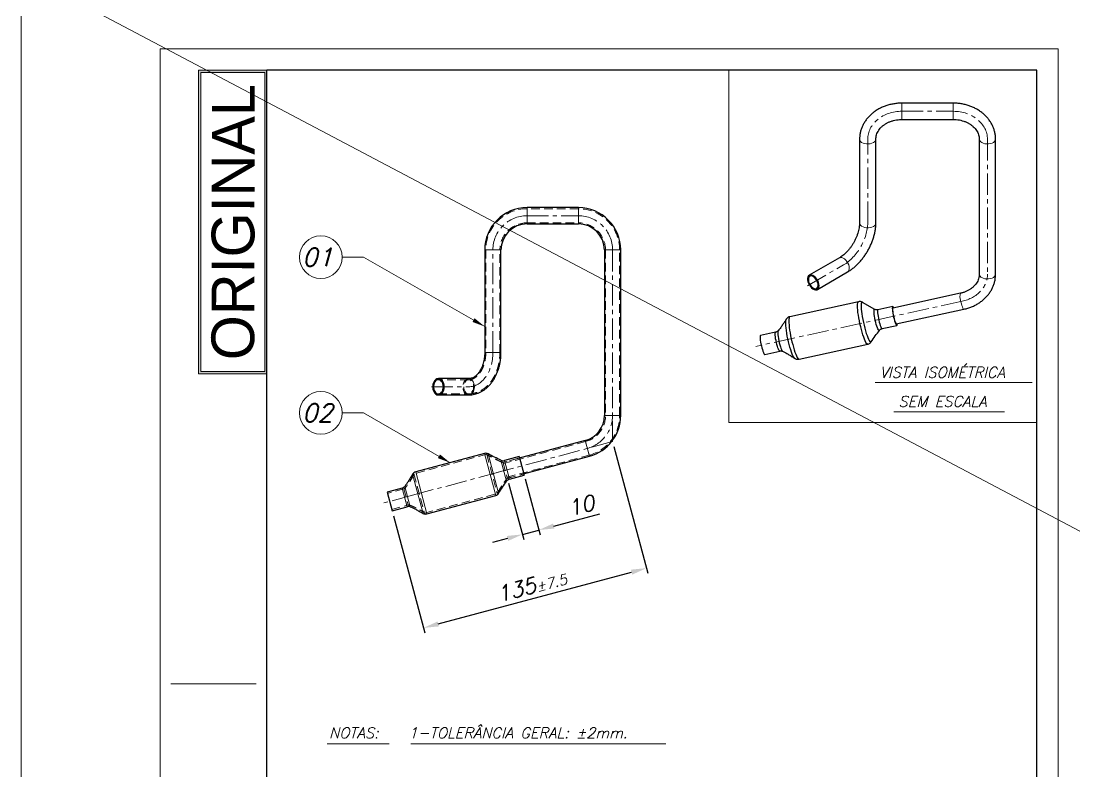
# Model space of a CAD drawing. Header units: millimetres. Extents: x -274 to 1592, y -149 to 3482.
# Drawn here: x -81 to 535, y 2298 to 2737 of the extents above; entities that cross this region are included whole.
import ezdxf
from ezdxf.enums import TextEntityAlignment as Align

# ---------------------------------------------------------------- set-up
doc = ezdxf.new("R2010")
doc.units = ezdxf.units.MM
doc.header["$LTSCALE"] = 5
doc.linetypes.add('CENTER', pattern=[2, 1.25, -0.25, 0.25, -0.25])
doc.linetypes.add('DASHED', pattern=[0.75, 0.5, -0.25])
for name, color, linetype, lineweight in [('Dimensão', 252, 'Continuous', 13), ('LCentro', 1, 'CENTER', 15), ('LContorno', 7, 'Continuous', 30), ('LTexto', 7, 'Continuous', 25), ('LTracejada', 2, 'DASHED', 20), ('TEXTO', 3, 'Continuous', 25)]:
    doc.layers.add(name, color=color, linetype=linetype, lineweight=lineweight)
doc.styles.add('ARIAL ELGIN', font='ARIAL.TTF')
doc.styles.add('romans', font='romans.shx', dxfattribs={"oblique": 15})
doc.dimstyles.new('romans', dxfattribs={"dimscale": 2, "dimtxt": 3, "dimasz": 3, "dimexe": 1, "dimexo": 1, "dimgap": 1.5, "dimtad": 1, "dimdsep": 46, "dimtxsty": 'romans', "dimcen": 0, "dimclrd": 256, "dimclre": 256, "dimclrt": 7, "dimaunit": 1, "dimadec": 0, "dimazin": 0, "dimtfac": 0.666666, "dimtmove": 0, "dimatfit": 3, "dimfxl": 1, "dimlwd": -1, "dimarcsym": 0})
doc.dimstyles.new('romans$0', dxfattribs={"dimscale": 3, "dimtxt": 3, "dimasz": 3, "dimexe": 1, "dimexo": 1, "dimgap": 1, "dimtad": 1, "dimdsep": 46, "dimtxsty": 'romans', "dimcen": 0, "dimclrt": 7, "dimaunit": 1, "dimadec": 0, "dimazin": 0, "dimtfac": 0.666666, "dimtmove": 0, "dimatfit": 3, "dimfxl": 1, "dimarcsym": 0})

# ---------------------------------------------------------------- blocks, each defined once
blk = doc.blocks.new('A4')
at = {"layer": 'Dimensão'}
for p, q in [((-0.01, 0), (-0.01, 297)), ((209.99, 297), (-0.01, 297)), ((209.99, 0), (209.99, 297)), ((2.49, 148.5), (22.49, 148.5)), ((133.49, 38.38), (49.99, 38.38)), ((150.49, 39), (204.99, 39)), ((191.49, 39), (173.49, 39)), ((133.49, 32.75), (49.99, 32.75)), ((150.49, 34), (204.99, 34)), ((133.49, 30.12), (24.99, 30.12)), ((150.49, 29), (204.99, 29)), ((133.49, 25.5), (46.99, 25.5)), ((204.99, 17.5), (165.99, 17.5)), ((209.99, 0), (-0.01, 0))]:
    blk.add_line(p, q, dxfattribs=at)
at = {"layer": 'LCentro'}
for p, q in [((124.49, 15), (124.49, 23.5)), ((102.49, 19.25), (130.99, 19.25))]:
    blk.add_line(p, q, dxfattribs=at)
at = {"layer": 'LContorno', "color": 3}
for p, q in [((24.99, 5), (24.99, 292)), ((204.99, 292), (24.99, 292)), ((204.99, 5), (204.99, 292)), ((133.49, 14.5), (133.49, 44)), ((150.49, 5), (150.49, 44)), ((173.49, 24), (173.49, 44)), ((191.49, 24), (191.49, 44)), ((14.99, 30), (14.99, 5)), ((24.99, 30), (14.99, 30)), ((204.99, 24), (24.99, 24)), ((85.99, 14.5), (85.99, 24)), ((99.99, 14.5), (99.99, 24)), ((204.99, 14.5), (24.99, 14.5)), ((204.99, 5), (14.99, 5))]:
    blk.add_line(p, q, dxfattribs=at)
at = {"layer": 'LContorno', "color": 3, "lineweight": 50}
for p, q in [((204.99, 49), (24.99, 49)), ((34.49, 44), (34.49, 49)), ((173.49, 44), (173.49, 49)), ((191.49, 44), (191.49, 49)), ((204.99, 44), (24.99, 44))]:
    blk.add_line(p, q, dxfattribs=at)
at = {"layer": 'LContorno'}
for p, q in [((104.99, 21.75), (114.94, 22.74)), ((114.94, 22.74), (114.94, 15.74)), ((104.99, 19.25), (104.99, 21.75)), ((104.99, 16.74), (104.99, 19.24)), ((114.94, 15.74), (104.99, 16.74))]:
    blk.add_line(p, q, dxfattribs=at)
for major_axis, start_param, end_param in [((2.47, 2.47), 5.497787, 11.780972), ((-1.77, 1.77), 3.926991, 10.210176)]:
    blk.add_ellipse((124.49, 19.25), major_axis=major_axis, ratio=1, start_param=start_param, end_param=end_param, dxfattribs=at)
at = {"layer": 'LContorno', "style": 'romans'}
blk.add_text('MANAUS', height=4, rotation=90, dxfattribs=at).set_placement((19.99, 17.5), align=Align.MIDDLE)
blk.add_text('A-4', height=2.5, dxfattribs=at).set_placement((137.67, 15.78), align=Align.BOTTOM_LEFT)
at = {"layer": 'LContorno', "style": 'romans', "oblique": 15, "width": 2.742105}
blk.add_attdef('DENOMINAÇÃO', text='', height=2.9, rotation=0.1779, dxfattribs=at).set_placement((51.25, 39.09), (132.24, 39.34), align=Align.FIT)
at = {"layer": 'LContorno', "style": 'romans', "oblique": 15}
for tag, height, width, p in [('NOME1', 2.22, 1.035276, (182.49, 39.49)), ('DATA1', 1.93, 0.9, (198.08, 39.59)), ('NOME2', 2.22, 1.035276, (182.49, 34.49)), ('DATA2', 1.93, 0.9, (198.08, 34.59)), ('NOME3', 2.22, 1.035276, (182.49, 24.49)), ('DATA3', 1.93, 0.9, (198.08, 24.59))]:
    blk.add_attdef(tag, text='', height=height, dxfattribs=dict(at, width=width)).set_placement(p, align=Align.BOTTOM_CENTER)
for tag, height, width, p, p2 in [('DENOMINAÇÃO1', 2.9, 2.574799, (51.25, 33.72), (132.24, 33.72)), ('PARTICULAR', 2.41, 4.089453, (47.62, 26.3), (132.24, 26.3))]:
    blk.add_attdef(tag, text='', height=height, dxfattribs=dict(at, width=width)).set_placement(p, p2, align=Align.FIT)
at = {"layer": 'LContorno', "style": 'romans'}
for tag, height, p in [('ESC.', 3.5, (141.99, 30.12)), ('ARQUIVO', 2.5, (181, 7.98))]:
    blk.add_attdef(tag, text='', height=height, dxfattribs=at).set_placement(p, align=Align.BOTTOM_CENTER)
at = {"layer": 'LContorno', "style": 'romans', "width": 0.85}
blk.add_attdef('NºDESENHO', text='', height=2.5, dxfattribs=at).set_placement((185.49, 17.5), align=Align.BOTTOM_CENTER)
at = {"layer": 'LTexto', "style": 'romans'}
for s, height, p in [('NO.', 2, (29.34, 45.49)), ('MODIFICAÇÕES', 2, (104.44, 45.49)), ('RUBRICA', 2, (182.14, 45.52)), ('DATA', 2, (198.66, 45.52)), ('DENOMINAÇÃO', 2, (37.31, 39.37)), ('ESCALA', 2, (141.5, 40.5)), ('PARTICULAR', 2, (35.72, 25.51)), ('DES.No.', 2.5, (158.31, 17.52)), ('ARQUIVO:       .DWG', 2.5, (177.13, 8.62))]:
    blk.add_text(s, height=height, dxfattribs=at).set_placement(p, align=Align.CENTER)
for s, p in [('DESENHADO', (152.89, 42.49)), ('PROJETADO', (152.89, 37.87)), ('CONFERIDO', (152.89, 32.55)), ('APROVADO', (153.28, 27.53))]:
    blk.add_text(s, height=2, dxfattribs=at).set_placement(p, align=Align.TOP_LEFT)
for s, height, p in [('ELGIN INDUSTRIAL DA AMAZÔNIA LTDA. ', 2, (56.66, 21.14)), ('UNIDADE', 2, (92.92, 22.13)), ('Manaus Est. Amazonas', 2, (55.49, 16.62)), ('mm', 2, (92.92, 17.61)), ('Desenho de propriedade da ELGIN S.A. - Direitos reservados de acordo ', 1.8, (87.74, 11.59)), ('com a lei não sendo permitido a sua reprodução ou a transferência a terceiros', 1.8, (87.74, 8.19))]:
    blk.add_text(s, height=height, dxfattribs=at).set_placement(p, align=Align.MIDDLE_CENTER)
blk.add_text('FORMATO', height=2, dxfattribs=at).set_placement((135.29, 20.46), align=Align.BOTTOM_LEFT)
blk = doc.blocks.new('Carimbo Original PRETO')
at = {"layer": 'LCentro'}
h = blk.add_hatch(color=3, dxfattribs=at)
h.paths.add_polyline_path([(-16, -71), (0, -71), (0, 0), (-16, 0)])
h.paths.add_polyline_path([(-15.5, -0.5), (-0.5, -0.5), (-0.5, -70.5), (-15.5, -70.5)], flags=16)
at = {"layer": 'LCentro', "color": 3, "linetype": 'Continuous'}
for points in [[(0, -71), (0, 0), (-16, 0), (-16, -71)], [(-0.5, -70.5), (-0.5, -0.5), (-15.5, -0.5), (-15.5, -70.5)]]:
    blk.add_lwpolyline(points, close=True, dxfattribs=at)
at = {"layer": 'LCentro', "color": 3, "style": 'ARIAL ELGIN', "width": 0.968396}
blk.add_text('ORIGINAL', height=10, rotation=89.8833, dxfattribs=at).set_placement((-2.99, -67.83), (-2.86, -3.23), align=Align.FIT)
blk = doc.blocks.new('*D114')
at = {"layer": 'Defpoints', "color": 0}
for p in [(264.55, 2491.26), (134.15, 2456.32), (284.37, 2417.29)]:
    blk.add_point(p, dxfattribs=at)
at = {"layer": 'Dimensão', "color": 0, "lineweight": -2}
for p, q in [((265.33, 2488.36), (285.15, 2414.39)), ((136.39, 2447.96), (154.75, 2379.45)), ((162.67, 2384.68), (275.68, 2414.96))]:
    blk.add_line(p, q, dxfattribs=at)
at = {"layer": 'Dimensão', "color": 0}
for points in [[(276.07, 2413.51), (275.29, 2416.41), (284.37, 2417.29)], [(162.28, 2386.13), (163.06, 2383.23), (153.97, 2382.35)]]:
    blk.add_solid(points, dxfattribs=at)
at = {"layer": 'Dimensão', "color": 7, "insert": (217.23, 2407.07), "char_height": 9, "attachment_point": 5, "rotation": 15, "style": 'romans'}
blk.add_mtext('135{\\H5.999994;%%p7.5}', dxfattribs=at)
blk = doc.blocks.new('*D115')
at = {"layer": 'Defpoints', "color": 0}
for p in [(212.66, 2472.43), (203, 2469.84), (221.46, 2439.58)]:
    blk.add_point(p, dxfattribs=at)
at = {"layer": 'Dimensão', "color": 0, "lineweight": -2}
for p, q in [((203.78, 2466.94), (212.58, 2434.1)), ((213.44, 2469.53), (222.24, 2436.69)), ((230.15, 2441.91), (257.09, 2449.13)), ((203.11, 2434.67), (194.41, 2432.34)), ((211.8, 2437), (221.46, 2439.58))]:
    blk.add_line(p, q, dxfattribs=at)
at = {"layer": 'Dimensão', "color": 0}
for points in [[(229.77, 2443.36), (230.54, 2440.46), (221.46, 2439.58)], [(203.5, 2433.22), (202.72, 2436.12), (211.8, 2437)]]:
    blk.add_solid(points, dxfattribs=at)
at = {"layer": 'Dimensão', "color": 7, "insert": (246.03, 2453.93), "char_height": 9, "attachment_point": 5, "rotation": 15, "style": 'romans'}
blk.add_mtext('10', dxfattribs=at)
blk = doc.blocks.new('InsCirculo')
at = {"layer": 'Dimensão'}
blk.add_circle((0, 0), 5, dxfattribs=at)
at = {"layer": 'TEXTO', "style": 'romans', "oblique": 15}
blk.add_attdef('00', text='', height=4.17, dxfattribs=at).set_placement((-0.76, 0), align=Align.MIDDLE_CENTER)

msp = doc.modelspace()

# ---------------------------------------------------------------- linework, layer by layer
at = {"layer": 'Dimensão'}
for p, q in [((1591.764, 1881.899), (-81.243, 2765.844)), ((418.054, 2525.78), (509.783, 2525.78)), ((429.038, 2508.74), (493.597, 2508.74)), ((133.878, 2314.583), (97.691, 2314.583)), ((146.581, 2314.583), (295.598, 2314.583))]:
    msp.add_line(p, q, dxfattribs=at)
for points in [[(-81.243, 2765.844), (-81.243, 1881.899), (1591.764, 1881.899), (1591.764, 2765.844)], [(512.5, 2708.439), (512.5, 2502.458), (332.448, 2502.458), (332.448, 2708.439)]]:
    msp.add_lwpolyline(points, close=True, dxfattribs=at)
at = {"layer": 'LCentro', "ltscale": 2}
for p, q in [((433.708, 2684.412), (463.708, 2684.412)), ((413.708, 2619.089), (413.708, 2668.081)), ((483.708, 2668.081), (483.708, 2589.112)), ((214.554, 2623.32), (244.554, 2623.32)), ((194.554, 2543.32), (194.554, 2603.32)), ((264.554, 2603.32), (264.554, 2491.261)), ((378.424, 2582.389), (399.566, 2594.594)), ((468.884, 2573.337), (348.35, 2546.965)), ((158.734, 2523.32), (180.412, 2523.32)), ((264.554, 2491.261), (196.855, 2473.121)), ((147.677, 2459.944), (197.905, 2473.402)), ((147.677, 2459.944), (130.29, 2455.285))]:
    msp.add_line(p, q, dxfattribs=at)
for centre, start, end in [((214.554, 2603.32), 90, 180), ((244.554, 2603.32), 0, 90), ((244.554, 2506.607), 285, 0)]:
    msp.add_arc(centre, 20, start, end, dxfattribs=at)
for centre, major_axis, ratio, start_param, end_param in [((433.708, 2668.081), (20, 0), 0.8165408, 1.5707963, 3.1415927), ((463.708, 2668.081), (-20, 0), 0.8165408, 3.1415927, 4.712389), ((399.566, 2610.925), (-9.999, -17.321), 0.5773815, 0.7853169, 2.3561132), ((463.708, 2589.112), (-20, 0), 0.8165408, 1.8325957, 3.1415927), ((180.412, 2543.32), (0, -20), 0.7071068, 0, 1.5707963)]:
    msp.add_ellipse(centre, major_axis=major_axis, ratio=ratio, start_param=start_param, end_param=end_param, dxfattribs=at)
at = {"layer": 'LContorno', "color": 3}
for p, q in [((463.708, 2689.175), (433.708, 2689.175)), ((433.708, 2679.65), (463.708, 2679.65)), ((408.945, 2668.081), (408.945, 2619.089)), ((418.47, 2619.089), (418.47, 2668.081)), ((478.945, 2668.081), (478.945, 2589.112)), ((488.47, 2589.112), (488.47, 2668.081)), ((244.554, 2628.082), (214.554, 2628.082)), ((214.554, 2618.557), (244.554, 2618.557)), ((189.792, 2603.32), (189.792, 2543.32)), ((199.317, 2543.32), (199.317, 2603.32)), ((259.792, 2603.32), (259.792, 2506.607)), ((269.317, 2506.607), (269.317, 2603.32)), ((397.185, 2598.719), (379.507, 2588.514)), ((384.269, 2580.264), (401.947, 2590.469)), ((467.866, 2577.99), (428.38, 2569.35)), ((408.313, 2573.085), (368.135, 2564.295)), ((417.834, 2568.615), (410.685, 2572.696)), ((428.324, 2570.247), (419.715, 2568.363)), ((430.416, 2560.046), (469.902, 2568.685)), ((366.029, 2562.777), (366.045, 2562.803)), ((422.13, 2557.324), (430.739, 2559.208)), ((359.86, 2555.267), (351.05, 2553.34)), ((373.564, 2539.482), (413.742, 2548.272)), ((415.728, 2549.608), (415.746, 2549.634)), ((353.465, 2542.301), (362.275, 2544.228)), ((180.412, 2528.082), (162.734, 2528.082)), ((162.734, 2518.557), (180.412, 2518.557)), ((248.498, 2491.889), (209.145, 2481.345)), ((189.637, 2484.335), (149.459, 2473.569)), ((209.966, 2482.483), (201.357, 2480.176)), ((209.966, 2482.483), (212.89, 2471.568)), ((211.61, 2472.144), (250.963, 2482.689)), ((204.281, 2469.261), (212.89, 2471.568)), ((141.501, 2464.138), (132.692, 2461.778)), ((132.692, 2461.778), (135.616, 2450.863)), ((156.033, 2449.035), (196.211, 2459.8)), ((135.616, 2450.863), (144.426, 2453.223))]:
    msp.add_line(p, q, dxfattribs=at)
at = {"layer": 'LContorno', "color": 4, "lineweight": 9}
for p, q in [((433.708, 2679.65), (433.708, 2689.175)), ((463.708, 2679.65), (463.708, 2689.175)), ((214.554, 2619.952), (214.554, 2628.082)), ((214.554, 2628.082), (214.554, 2618.557)), ((214.554, 2619.213), (214.554, 2627.426)), ((244.554, 2619.952), (244.554, 2628.082)), ((244.554, 2628.082), (244.554, 2618.557)), ((244.554, 2627.426), (244.554, 2619.213)), ((214.554, 2618.557), (214.554, 2619.952)), ((244.554, 2618.557), (244.554, 2619.952)), ((197.922, 2603.32), (189.792, 2603.32)), ((189.792, 2603.32), (199.317, 2603.32)), ((198.665, 2603.32), (190.455, 2603.32)), ((199.317, 2603.32), (197.922, 2603.32)), ((259.792, 2603.32), (261.186, 2603.32)), ((269.317, 2603.32), (259.792, 2603.32)), ((268.665, 2603.32), (260.455, 2603.32)), ((261.186, 2603.32), (269.317, 2603.32)), ((197.922, 2543.32), (189.792, 2543.32)), ((189.792, 2543.32), (199.317, 2543.32)), ((190.443, 2543.32), (198.653, 2543.32)), ((199.317, 2543.32), (197.922, 2543.32)), ((259.792, 2506.607), (261.186, 2506.607)), ((269.317, 2506.607), (259.792, 2506.607)), ((260.443, 2506.607), (268.653, 2506.607)), ((261.186, 2506.607), (269.317, 2506.607)), ((248.498, 2491.889), (248.859, 2490.542)), ((250.963, 2482.689), (248.498, 2491.889)), ((250.793, 2483.322), (248.668, 2491.255)), ((248.859, 2490.542), (250.963, 2482.689)), ((196.211, 2459.8), (189.637, 2484.335)), ((189.637, 2484.335), (196.211, 2459.8)), ((191.782, 2484.107), (197.954, 2461.07)), ((197.954, 2461.07), (191.782, 2484.107)), ((202.594, 2468.075), (199.302, 2480.36)), ((202.594, 2468.075), (199.302, 2480.36)), ((204.281, 2469.261), (201.357, 2480.176)), ((153.758, 2449.334), (147.638, 2472.172)), ((147.638, 2472.172), (153.758, 2449.334)), ((149.459, 2473.569), (156.033, 2449.035)), ((156.033, 2449.035), (149.459, 2473.569)), ((146.223, 2453.147), (143.019, 2465.103)), ((146.223, 2453.147), (143.019, 2465.103)), ((144.426, 2453.223), (141.501, 2464.138)), ((141.501, 2464.138), (144.426, 2453.223))]:
    msp.add_line(p, q, dxfattribs=at)
at = {"layer": 'LContorno', "color": 4, "lineweight": 9, "flags": 128}
for points in [[(417.076, 2666.137), (416.208, 2665.741), (415.206, 2665.472), (414.123, 2665.343), (413.018, 2665.361), (411.95, 2665.526), (410.976, 2665.829), (410.15, 2666.254), (409.516, 2666.777), (409.108, 2667.37), (408.947, 2668.001), (408.945, 2668.083)], [(480.34, 2666.137), (481.208, 2665.741), (482.21, 2665.472), (483.293, 2665.343), (484.398, 2665.361), (485.466, 2665.526), (486.44, 2665.829), (487.266, 2666.254), (487.9, 2666.777), (488.308, 2667.37), (488.468, 2668.001), (488.47, 2668.083)], [(417.076, 2617.145), (416.208, 2616.749), (415.206, 2616.479), (414.123, 2616.35), (413.018, 2616.369), (411.95, 2616.534), (410.976, 2616.837), (410.15, 2617.261), (409.516, 2617.784), (409.108, 2618.377), (408.947, 2619.009), (408.945, 2619.089)], [(402.933, 2592.65), (402.843, 2593.599), (402.575, 2594.602), (402.146, 2595.604), (401.577, 2596.552), (400.9, 2597.395), (400.151, 2598.086), (399.37, 2598.589), (398.6, 2598.877), (397.882, 2598.934), (397.255, 2598.757), (397.185, 2598.719)], [(480.34, 2587.168), (481.208, 2586.772), (482.21, 2586.502), (483.293, 2586.373), (484.398, 2586.391), (485.466, 2586.557), (486.44, 2586.859), (487.266, 2587.284), (487.9, 2587.807), (488.308, 2588.4), (488.468, 2589.032), (488.47, 2589.112)], [(468.013, 2574.049), (468.237, 2572.969), (468.497, 2571.909), (468.777, 2570.926), (469.063, 2570.073), (469.339, 2569.395), (469.591, 2568.931), (469.805, 2568.703), (469.902, 2568.685)], [(183.779, 2523.32), (183.711, 2524.279), (183.507, 2525.198), (183.176, 2526.041), (182.732, 2526.772), (182.193, 2527.362), (181.581, 2527.786), (180.922, 2528.027), (180.412, 2528.082)], [(180.412, 2518.557), (180.922, 2518.612), (181.581, 2518.854), (182.193, 2519.278), (182.732, 2519.868), (183.176, 2520.599), (183.507, 2521.442), (183.711, 2522.361), (183.779, 2523.32)]]:
    msp.add_lwpolyline(points, dxfattribs=at)
at = {"layer": 'LContorno', "color": 3, "flags": 128}
for points in [[(385.256, 2582.445), (385.165, 2583.394), (384.898, 2584.397), (384.468, 2585.399), (383.899, 2586.347), (383.222, 2587.19), (382.473, 2587.881), (381.692, 2588.384), (380.922, 2588.672), (380.204, 2588.729), (379.577, 2588.552), (379.075, 2588.15), (378.724, 2587.546), (378.543, 2586.771), (378.543, 2585.868), (378.724, 2584.886), (379.075, 2583.876), (379.577, 2582.894), (380.204, 2581.993), (380.922, 2581.221), (381.692, 2580.62), (382.473, 2580.222), (383.222, 2580.048), (383.899, 2580.109), (384.468, 2580.4), (384.898, 2580.906), (385.165, 2581.6), (385.256, 2582.445)], [(384.796, 2582.71), (384.705, 2583.598), (384.436, 2584.536), (384.008, 2585.464), (383.446, 2586.325), (382.787, 2587.064), (382.071, 2587.635), (381.343, 2588.002), (380.65, 2588.142), (380.035, 2588.046), (379.536, 2587.721), (379.184, 2587.186), (379.003, 2586.475), (379.003, 2585.634), (379.184, 2584.714), (379.536, 2583.773), (380.035, 2582.872), (380.65, 2582.065), (381.343, 2581.405), (382.071, 2580.932), (382.787, 2580.677), (383.446, 2580.654), (384.008, 2580.866), (384.436, 2581.3), (384.705, 2581.928), (384.796, 2582.71)], [(407.74, 2570.695), (407.772, 2571.618), (407.868, 2572.328), (408.025, 2572.811), (408.24, 2573.058), (408.313, 2573.085)], [(413.741, 2548.272), (413.687, 2548.266), (413.392, 2548.38), (413.051, 2548.734), (412.671, 2549.321), (412.259, 2550.129), (411.823, 2551.142), (411.371, 2552.34), (410.913, 2553.701), (410.457, 2555.198), (410.012, 2556.801), (409.587, 2558.48), (409.189, 2560.202), (408.828, 2561.933), (408.51, 2563.639), (408.24, 2565.288), (408.025, 2566.847), (407.868, 2568.287), (407.772, 2569.578), (407.74, 2570.695)], [(410.685, 2572.696), (410.529, 2572.755), (410.28, 2572.675), (410.089, 2572.348), (409.959, 2571.781), (409.894, 2570.987), (409.894, 2569.982), (409.959, 2568.787), (410.089, 2567.429), (410.28, 2565.937), (410.529, 2564.341), (410.83, 2562.676), (411.176, 2560.978), (411.56, 2559.282), (411.975, 2557.626), (412.411, 2556.043), (412.859, 2554.568), (413.309, 2553.233), (413.752, 2552.065), (414.179, 2551.09), (414.579, 2550.328), (414.946, 2549.797), (415.27, 2549.506), (415.546, 2549.462), (415.728, 2549.608)], [(428.958, 2569.477), (428.801, 2569.78), (428.553, 2570.133), (428.349, 2570.25), (428.196, 2570.125), (428.101, 2569.764), (428.069, 2569.184), (428.101, 2568.408), (428.196, 2567.472), (428.349, 2566.415), (428.553, 2565.285), (428.801, 2564.131), (429.08, 2563.002), (429.379, 2561.949), (429.685, 2561.018), (429.984, 2560.248), (430.263, 2559.674), (430.51, 2559.322), (430.715, 2559.205), (430.868, 2559.33), (430.962, 2559.69), (430.993, 2560.172)], [(428.648, 2569.409), (428.483, 2569.462), (428.352, 2569.279), (428.285, 2568.852), (428.285, 2568.202), (428.352, 2567.364), (428.483, 2566.385), (428.67, 2565.316), (428.904, 2564.215), (429.172, 2563.142), (429.459, 2562.155), (429.75, 2561.306), (430.029, 2560.641), (430.281, 2560.197), (430.493, 2559.997), (430.654, 2560.052), (430.684, 2560.104)], [(368.135, 2564.295), (368.062, 2564.268), (367.847, 2564.021), (367.69, 2563.538), (367.595, 2562.828), (367.563, 2561.905)], [(420.522, 2556.304), (420.42, 2556.225), (420.216, 2556.292), (419.966, 2556.595), (419.682, 2557.123), (419.373, 2557.855), (419.052, 2558.763), (418.731, 2559.812), (418.422, 2560.962), (418.137, 2562.168), (417.888, 2563.385), (417.683, 2564.565), (417.531, 2565.663), (417.438, 2566.637), (417.406, 2567.45), (417.438, 2568.07), (417.531, 2568.473), (417.683, 2568.644), (417.836, 2568.614)], [(419.715, 2568.363), (419.587, 2568.241), (419.492, 2567.881), (419.46, 2567.3), (419.492, 2566.524), (419.587, 2565.588), (419.74, 2564.532), (419.944, 2563.402), (420.192, 2562.247), (420.471, 2561.119), (420.77, 2560.066), (421.076, 2559.134), (421.375, 2558.365), (421.654, 2557.791), (421.901, 2557.438), (422.106, 2557.321), (422.13, 2557.324)], [(371.021, 2539.978), (370.759, 2540.23), (370.395, 2540.757), (369.998, 2541.512), (369.575, 2542.479), (369.136, 2543.636), (368.69, 2544.96), (368.246, 2546.422), (367.813, 2547.991), (367.402, 2549.634), (367.021, 2551.315), (366.678, 2552.999), (366.38, 2554.649), (366.133, 2556.231), (365.943, 2557.711), (365.815, 2559.057), (365.75, 2560.241), (365.75, 2561.238), (365.815, 2562.025), (365.943, 2562.587), (366.029, 2562.777)], [(367.563, 2561.905), (367.595, 2560.787), (367.69, 2559.496), (367.847, 2558.057), (368.062, 2556.498), (368.332, 2554.849), (368.65, 2553.142), (369.012, 2551.411), (369.409, 2549.69), (369.834, 2548.011), (370.279, 2546.407), (370.735, 2544.911), (371.193, 2543.55), (371.645, 2542.351), (372.081, 2541.338), (372.493, 2540.53), (372.873, 2539.944), (373.214, 2539.59), (373.509, 2539.475), (373.564, 2539.482)], [(351.05, 2553.34), (350.922, 2553.218), (350.827, 2552.857), (350.795, 2552.277), (350.827, 2551.501), (350.922, 2550.565), (351.075, 2549.508), (351.279, 2548.378), (351.527, 2547.224), (351.806, 2546.095), (352.105, 2545.042), (352.411, 2544.111), (352.71, 2543.341), (352.989, 2542.768), (353.236, 2542.415), (353.441, 2542.298), (353.465, 2542.301)], [(362.275, 2544.228), (362.25, 2544.225), (362.046, 2544.342), (361.798, 2544.695), (361.519, 2545.269), (361.22, 2546.038), (360.914, 2546.97), (360.615, 2548.023), (360.336, 2549.151), (360.089, 2550.306), (359.884, 2551.436), (359.731, 2552.492), (359.637, 2553.429), (359.605, 2554.204), (359.637, 2554.785), (359.731, 2555.145), (359.859, 2555.267)], [(361.317, 2556.106), (361.196, 2555.838), (361.131, 2555.328), (361.131, 2554.605), (361.196, 2553.698), (361.324, 2552.645), (361.509, 2551.487), (361.744, 2550.273), (362.019, 2549.052), (362.323, 2547.875), (362.643, 2546.789), (362.967, 2545.84), (363.281, 2545.065), (363.572, 2544.496), (363.828, 2544.158), (363.939, 2544.08)], [(166.102, 2523.32), (166.033, 2524.279), (165.829, 2525.198), (165.498, 2526.041), (165.054, 2526.772), (164.516, 2527.362), (163.904, 2527.786), (163.244, 2528.027), (162.564, 2528.076), (161.89, 2527.93), (161.251, 2527.596), (160.673, 2527.086), (160.179, 2526.422), (159.79, 2525.631), (159.521, 2524.746), (159.384, 2523.802), (159.384, 2522.838), (159.521, 2521.894), (159.79, 2521.009), (160.179, 2520.218), (160.673, 2519.554), (161.251, 2519.044), (161.89, 2518.709), (162.564, 2518.564), (163.244, 2518.612), (163.904, 2518.854), (164.516, 2519.278), (165.054, 2519.868), (165.498, 2520.599), (165.829, 2521.442), (166.033, 2522.361), (166.102, 2523.32)], [(165.642, 2523.32), (165.574, 2524.204), (165.373, 2525.047), (165.049, 2525.809), (164.617, 2526.454), (164.096, 2526.953), (163.512, 2527.283), (162.892, 2527.426), (162.264, 2527.378), (161.658, 2527.14), (161.102, 2526.724), (160.623, 2526.148), (160.243, 2525.44), (159.978, 2524.633), (159.843, 2523.765), (159.843, 2522.875), (159.978, 2522.007), (160.243, 2521.2), (160.623, 2520.492), (161.102, 2519.916), (161.658, 2519.499), (162.264, 2519.262), (162.892, 2519.213), (163.512, 2519.357), (164.096, 2519.686), (164.617, 2520.186), (165.049, 2520.831), (165.373, 2521.593), (165.574, 2522.436), (165.642, 2523.32)]]:
    msp.add_lwpolyline(points, dxfattribs=at)
at = {"layer": 'LContorno', "color": 4, "lineweight": 9}
for centre, radius, start, end in [((416.149, 2668.276), 2.33, 293.41871, 354.859455), ((481.267, 2668.276), 2.33, 185.138835, 246.581457), ((416.153, 2619.279), 2.325, 293.375438, 355.304421), ((400.623, 2592.382), 2.326, 304.692289, 6.619891), ((481.263, 2589.302), 2.325, 184.695579, 246.624562), ((474.277, 2576.255), 6.641, 164.857619, 199.395476)]:
    msp.add_arc(centre, radius, start, end, dxfattribs=at)
at = {"layer": 'LContorno', "color": 3}
for centre, radius, start, end in [((214.554, 2603.32), 24.762, 90, 180), ((244.554, 2603.32), 24.762, 0, 90), ((214.554, 2603.32), 15.238, 90, 180), ((244.554, 2603.32), 15.238, 0, 90), ((244.554, 2506.607), 15.238, 285, 0), ((244.554, 2506.607), 24.763, 285, 0), ((190.413, 2481.437), 3, 62.86206, 105), ((200.58, 2483.074), 3, 244.785228, 285), ((150.235, 2470.671), 3, 105, 149.975778), ((140.725, 2467.036), 3, 285, 319.884082), ((205.058, 2466.364), 3, 105, 145.214772), ((195.434, 2462.698), 3, 285, 327.13794), ((145.202, 2450.325), 3, 70.115918, 105), ((155.256, 2451.932), 3, 240.024222, 285)]:
    msp.add_arc(centre, radius, start, end, dxfattribs=at)
for points, knots in [([(433.708, 2689.175), (433.269, 2689.169), (432.045, 2689.152), (430.043, 2688.974), (427.728, 2688.587), (425.463, 2688.012), (423.271, 2687.256), (421.17, 2686.324), (419.181, 2685.223), (417.324, 2683.964), (415.615, 2682.556), (414.072, 2681.014), (412.711, 2679.352), (411.544, 2677.587), (410.583, 2675.737), (409.834, 2673.82), (409.307, 2671.856), (408.999, 2669.937), (408.962, 2668.674), (408.945, 2668.081)], [0, 0, 0, 0, 0.0343881, 0.0958652, 0.1573932, 0.2189504, 0.2805256, 0.3420987, 0.403639, 0.4651036, 0.5264379, 0.5875783, 0.6484593, 0.7090215, 0.7692221, 0.8290445, 0.8885034, 0.9476469, 1, 1, 1, 1]), ([(488.47, 2668.081), (488.462, 2668.489), (488.441, 2669.561), (488.219, 2671.289), (487.761, 2673.243), (487.088, 2675.147), (486.209, 2676.988), (485.131, 2678.75), (483.862, 2680.418), (482.413, 2681.978), (480.795, 2683.416), (479.022, 2684.719), (477.109, 2685.874), (475.074, 2686.87), (472.936, 2687.698), (470.713, 2688.352), (468.427, 2688.82), (466.085, 2689.119), (464.504, 2689.156), (463.708, 2689.175)], [0, 0, 0, 0, 0.0359689, 0.0946867, 0.1534074, 0.2122264, 0.2712393, 0.3305197, 0.3901134, 0.4500371, 0.5102805, 0.5708126, 0.6315897, 0.6925634, 0.7536879, 0.8149241, 0.8762424, 0.9376221, 1, 1, 1, 1]), ([(418.47, 2668.081), (418.474, 2668.274), (418.488, 2668.925), (418.657, 2670.028), (419.075, 2671.373), (419.707, 2672.671), (420.534, 2673.901), (421.544, 2675.047), (422.72, 2676.093), (424.049, 2677.029), (425.513, 2677.84), (427.093, 2678.515), (428.767, 2679.044), (430.513, 2679.415), (432.17, 2679.618), (433.241, 2679.64), (433.708, 2679.65)], [0, 0, 0, 0, 0.0345563, 0.1165082, 0.1977466, 0.2772344, 0.3547709, 0.4306531, 0.5053179, 0.5791605, 0.6524819, 0.7254908, 0.7983207, 0.8710489, 0.9437137, 1, 1, 1, 1]), ([(463.708, 2679.65), (464.004, 2679.646), (464.902, 2679.633), (466.394, 2679.492), (468.15, 2679.168), (469.839, 2678.686), (471.436, 2678.059), (472.92, 2677.297), (474.271, 2676.415), (475.473, 2675.428), (476.512, 2674.352), (477.378, 2673.202), (478.065, 2671.991), (478.564, 2670.729), (478.885, 2669.42), (478.925, 2668.533), (478.945, 2668.081)], [0, 0, 0, 0, 0.0356723, 0.1081842, 0.180672, 0.2531045, 0.3254955, 0.3978847, 0.4703512, 0.5430267, 0.616112, 0.6898898, 0.7647269, 0.8410457, 0.9192251, 1, 1, 1, 1]), ([(408.945, 2619.089), (408.942, 2618.861), (408.933, 2618.195), (408.824, 2616.998), (408.569, 2615.486), (408.179, 2613.896), (407.656, 2612.258), (407.003, 2610.597), (406.227, 2608.942), (405.34, 2607.319), (404.354, 2605.755), (403.286, 2604.275), (402.155, 2602.903), (400.982, 2601.658), (399.788, 2600.559), (398.623, 2599.638), (397.756, 2599.055), (397.293, 2598.782), (397.185, 2598.719)], [0, 0, 0, 0, 0.03456168, 0.10081353, 0.1675885, 0.23495542, 0.3028574, 0.37119613, 0.43985371, 0.50870402, 0.5776181, 0.64643917, 0.71502172, 0.78323849, 0.8509687, 0.91810763, 0.98083541, 1, 1, 1, 1]), ([(401.947, 2590.469), (402.27, 2590.662), (403.187, 2591.209), (404.662, 2592.25), (406.348, 2593.631), (407.966, 2595.165), (409.506, 2596.832), (410.957, 2598.619), (412.308, 2600.507), (413.55, 2602.483), (414.674, 2604.53), (415.67, 2606.631), (416.53, 2608.772), (417.245, 2610.937), (417.808, 2613.11), (418.207, 2615.274), (418.433, 2617.275), (418.459, 2618.53), (418.47, 2619.089)], [0, 0, 0, 0, 0.0357899, 0.1013366, 0.166749, 0.2320021, 0.2970478, 0.3618988, 0.4266014, 0.4912191, 0.5558243, 0.6204842, 0.6852613, 0.7502347, 0.8154808, 0.8810661, 0.9470328, 1, 1, 1, 1]), ([(478.945, 2589.112), (478.941, 2588.919), (478.928, 2588.268), (478.759, 2587.165), (478.34, 2585.82), (477.709, 2584.522), (476.882, 2583.292), (475.872, 2582.147), (474.696, 2581.1), (473.367, 2580.164), (471.903, 2579.353), (470.323, 2578.679), (468.958, 2578.243), (468.124, 2578.049), (467.866, 2577.99)], [0, 0, 0, 0, 0.041595, 0.1402394, 0.2380251, 0.3337036, 0.4270333, 0.5183717, 0.6082448, 0.6971281, 0.7853842, 0.8732641, 0.9609285, 1, 1, 1, 1]), ([(469.902, 2568.685), (470.327, 2568.784), (471.51, 2569.06), (473.402, 2569.659), (475.537, 2570.53), (477.566, 2571.574), (479.471, 2572.78), (481.233, 2574.138), (482.834, 2575.635), (484.259, 2577.258), (485.494, 2578.99), (486.527, 2580.813), (487.349, 2582.709), (487.955, 2584.659), (488.331, 2586.607), (488.46, 2588.098), (488.469, 2588.92), (488.47, 2589.112)], [0, 0, 0, 0, 0.0412107, 0.1147569, 0.1883584, 0.261935, 0.3354405, 0.408814, 0.4819826, 0.5548678, 0.6273946, 0.6995038, 0.7711637, 0.8423787, 0.9131926, 0.979765, 1, 1, 1, 1]), ([(410.763, 2572.629), (410.672, 2572.69), (410.393, 2572.878), (409.792, 2573.086), (409.044, 2573.2), (408.55, 2573.115), (408.318, 2573.075)], [0, 0, 0, 0, 0.1443173, 0.4401503, 0.7372663, 1, 1, 1, 1]), ([(368.15, 2564.286), (368.115, 2564.282), (367.804, 2564.249), (367.275, 2563.997), (366.655, 2563.567), (366.231, 2563.107), (366.062, 2562.813), (365.996, 2562.698)], [0, 0, 0, 0, 0.0367998, 0.3232997, 0.5866178, 0.8384138, 1, 1, 1, 1]), ([(419.703, 2568.38), (419.639, 2568.361), (419.334, 2568.266), (418.782, 2568.299), (418.206, 2568.427), (417.948, 2568.567), (417.856, 2568.618)], [0, 0, 0, 0, 0.0992901, 0.4778499, 0.8136397, 1, 1, 1, 1]), ([(366.043, 2562.8), (365.744, 2562.323), (365.105, 2561.306), (364.062, 2559.702), (362.835, 2557.899), (361.833, 2556.715), (361.317, 2556.105)], [0, 0, 0, 0, 0.2140393, 0.4565126, 0.7203054, 1, 1, 1, 1]), ([(420.55, 2556.333), (420.56, 2556.348), (420.667, 2556.512), (421.032, 2556.84), (421.567, 2557.179), (421.974, 2557.268), (422.142, 2557.305)], [0, 0, 0, 0, 0.0346258, 0.377975, 0.7436786, 1, 1, 1, 1]), ([(361.266, 2556.075), (361.176, 2555.979), (360.937, 2555.724), (360.44, 2555.423), (360.028, 2555.327), (359.851, 2555.285)], [0, 0, 0, 0, 0.2548399, 0.68165, 1, 1, 1, 1]), ([(415.728, 2549.607), (416.534, 2550.763), (418.135, 2553.057), (419.729, 2555.225), (420.52, 2556.301)], [0, 0, 0, 0, 0.5035766, 1, 1, 1, 1]), ([(413.732, 2548.293), (413.82, 2548.305), (414.177, 2548.357), (414.736, 2548.643), (415.319, 2549.096), (415.657, 2549.475), (415.771, 2549.678), (415.785, 2549.703)], [0, 0, 0, 0, 0.0991751, 0.4050894, 0.6880079, 0.9608726, 1, 1, 1, 1]), ([(180.412, 2518.557), (180.747, 2518.564), (181.608, 2518.582), (182.987, 2518.757), (184.532, 2519.111), (186.044, 2519.63), (187.516, 2520.307), (188.939, 2521.14), (190.306, 2522.124), (191.606, 2523.256), (192.831, 2524.529), (193.972, 2525.934), (195.02, 2527.462), (195.967, 2529.102), (196.807, 2530.842), (197.532, 2532.668), (198.14, 2534.566), (198.626, 2536.523), (198.987, 2538.525), (199.221, 2540.559), (199.309, 2542.163), (199.315, 2543.084), (199.317, 2543.32)], [0, 0, 0, 0, 0.0320742, 0.0822471, 0.1324303, 0.1827891, 0.2334769, 0.2846144, 0.3362792, 0.3884991, 0.4412525, 0.4944766, 0.5480814, 0.6019669, 0.6560388, 0.7102185, 0.7644436, 0.8186736, 0.8728948, 0.9271064, 0.9813169, 1, 1, 1, 1]), ([(189.792, 2543.32), (189.789, 2543.053), (189.781, 2542.255), (189.687, 2540.933), (189.475, 2539.378), (189.159, 2537.87), (188.747, 2536.427), (188.247, 2535.065), (187.668, 2533.799), (187.019, 2532.643), (186.313, 2531.607), (185.563, 2530.7), (184.781, 2529.928), (183.979, 2529.291), (183.165, 2528.788), (182.343, 2528.417), (181.507, 2528.175), (180.865, 2528.089), (180.496, 2528.084), (180.412, 2528.082)], [0, 0, 0, 0, 0.0313765, 0.0935749, 0.1557175, 0.2177366, 0.2795946, 0.3412679, 0.4027546, 0.4640857, 0.5253415, 0.5866268, 0.6481509, 0.7102599, 0.7734787, 0.8385714, 0.906586, 0.9787332, 1, 1, 1, 1]), ([(362.285, 2544.209), (362.361, 2544.231), (362.678, 2544.326), (363.234, 2544.286), (363.726, 2544.184), (363.914, 2544.086), (363.936, 2544.074)], [0, 0, 0, 0, 0.1355854, 0.5678318, 0.9515383, 1, 1, 1, 1]), ([(363.944, 2544.077), (364.46, 2543.841), (365.54, 2543.346), (367.244, 2542.373), (369.093, 2541.237), (370.371, 2540.402), (371.034, 2539.969)], [0, 0, 0, 0, 0.2196557, 0.4593299, 0.7195237, 1, 1, 1, 1]), ([(370.962, 2540.023), (371.145, 2539.907), (371.522, 2539.666), (372.24, 2539.444), (372.945, 2539.369), (373.379, 2539.464), (373.554, 2539.502)], [0, 0, 0, 0, 0.25972309, 0.53583758, 0.81345447, 1, 1, 1, 1]), ([(199.302, 2480.36), (198.05, 2480.965), (195.525, 2482.183), (193.036, 2483.462), (191.782, 2484.107)], [0, 0, 0, 0, 0.4960681, 1, 1, 1, 1]), ([(147.638, 2472.172), (147.2, 2471.419), (146.382, 2470.013), (145.171, 2468.063), (144.086, 2466.439), (143.352, 2465.52), (143.019, 2465.103)], [0, 0, 0, 0, 0.3107877, 0.5802579, 0.8095184, 1, 1, 1, 1]), ([(197.954, 2461.07), (198.718, 2462.256), (200.235, 2464.608), (201.812, 2466.925), (202.594, 2468.075)], [0, 0, 0, 0, 0.5039319, 1, 1, 1, 1]), ([(146.223, 2453.147), (146.72, 2452.952), (147.814, 2452.523), (149.566, 2451.659), (151.59, 2450.575), (153.001, 2449.767), (153.758, 2449.334)], [0, 0, 0, 0, 0.1904816, 0.4197421, 0.6892123, 1, 1, 1, 1])]:
    msp.add_open_spline(points, degree=3, knots=knots, dxfattribs=at)
at = {"layer": 'LTracejada', "ltscale": 2}
for p, q in [((244.554, 2627.432), (214.554, 2627.432)), ((214.554, 2619.207), (244.554, 2619.207)), ((190.442, 2603.32), (190.442, 2543.32)), ((198.667, 2543.32), (198.667, 2603.32)), ((260.442, 2603.32), (260.442, 2506.607)), ((268.667, 2506.607), (268.667, 2603.32)), ((180.412, 2527.432), (162.734, 2527.432)), ((162.734, 2519.207), (180.412, 2519.207)), ((248.666, 2491.261), (200.704, 2478.41)), ((190.962, 2483.862), (148.461, 2472.473)), ((190.962, 2483.862), (197.121, 2460.872)), ((202.833, 2470.465), (250.795, 2483.316)), ((210.173, 2481.71), (200.514, 2479.122)), ((209.145, 2481.345), (200.536, 2479.038)), ((200.536, 2479.038), (203.001, 2469.837)), ((148.461, 2472.473), (154.621, 2449.484)), ((203.001, 2469.837), (212.661, 2472.426)), ((203.024, 2469.753), (212.683, 2472.341)), ((142.558, 2463.593), (132.899, 2461.005)), ((142.558, 2463.593), (145.069, 2454.224)), ((154.621, 2449.484), (197.121, 2460.872)), ((135.409, 2451.635), (145.069, 2454.224))]:
    msp.add_line(p, q, dxfattribs=at)
at = {"layer": 'LTracejada', "ltscale": 2, "flags": 128}
for points in [[(180.412, 2528.082), (180.241, 2528.076), (179.568, 2527.93), (178.929, 2527.596), (178.351, 2527.086), (177.857, 2526.422), (177.467, 2525.631), (177.199, 2524.746), (177.062, 2523.802), (177.062, 2522.838), (177.199, 2521.894), (177.467, 2521.009), (177.857, 2520.218), (178.351, 2519.554), (178.929, 2519.044), (179.568, 2518.709), (180.241, 2518.564), (180.412, 2518.557)], [(177.504, 2523.32), (177.572, 2522.436), (177.773, 2521.593), (178.097, 2520.831), (178.529, 2520.186), (179.05, 2519.686), (179.634, 2519.357), (180.254, 2519.213), (180.882, 2519.262), (181.488, 2519.499), (182.044, 2519.916), (182.523, 2520.492), (182.904, 2521.2), (183.168, 2522.007), (183.303, 2522.875), (183.303, 2523.765), (183.168, 2524.633), (182.904, 2525.44), (182.523, 2526.148), (182.044, 2526.724), (181.488, 2527.14), (180.882, 2527.378), (180.254, 2527.426), (179.634, 2527.283), (179.05, 2526.953), (178.529, 2526.454), (178.097, 2525.809), (177.773, 2525.047), (177.572, 2524.204), (177.504, 2523.32)]]:
    msp.add_lwpolyline(points, dxfattribs=at)
at = {"layer": 'LTracejada', "ltscale": 2}
for centre, radius, start, end in [((214.554, 2603.32), 24.113, 90, 180), ((244.554, 2603.32), 24.113, 0, 90), ((214.554, 2603.32), 15.888, 90, 180), ((244.554, 2603.32), 15.888, 0, 90), ((244.554, 2506.607), 15.888, 285, 0), ((244.554, 2506.607), 24.113, 285, 0)]:
    msp.add_arc(centre, radius, start, end, dxfattribs=at)
for points, knots in [([(180.412, 2519.207), (180.733, 2519.214), (181.567, 2519.231), (182.908, 2519.403), (184.419, 2519.755), (185.898, 2520.272), (187.337, 2520.947), (188.727, 2521.778), (190.06, 2522.761), (191.327, 2523.89), (192.519, 2525.16), (193.626, 2526.561), (194.64, 2528.083), (195.552, 2529.714), (196.358, 2531.443), (197.049, 2533.256), (197.623, 2535.138), (198.076, 2537.077), (198.406, 2539.058), (198.605, 2541.034), (198.664, 2542.459), (198.666, 2543.21), (198.667, 2543.32)], [0, 0, 0, 0, 0.0318809, 0.0828917, 0.1339198, 0.1851305, 0.2366754, 0.288669, 0.3411785, 0.3942191, 0.4477571, 0.5017214, 0.5560196, 0.6105551, 0.6652413, 0.7200089, 0.7748022, 0.829593, 0.8843722, 0.939142, 0.9910523, 1, 1, 1, 1]), ([(190.442, 2543.32), (190.439, 2543.045), (190.43, 2542.229), (190.335, 2540.876), (190.118, 2539.285), (189.797, 2537.74), (189.377, 2536.258), (188.864, 2534.855), (188.269, 2533.546), (187.6, 2532.345), (186.867, 2531.262), (186.084, 2530.306), (185.262, 2529.484), (184.41, 2528.798), (183.539, 2528.25), (182.65, 2527.837), (181.744, 2527.56), (180.998, 2527.445), (180.551, 2527.435), (180.412, 2527.432)], [0, 0, 0, 0, 0.0313353, 0.0931054, 0.1548307, 0.216453, 0.2779418, 0.3392776, 0.4004592, 0.4615126, 0.5225044, 0.5835185, 0.6447293, 0.7064187, 0.7690061, 0.8330826, 0.8994112, 0.9687861, 1, 1, 1, 1]), ([(200.514, 2479.122), (200.004, 2479.156), (198.708, 2479.742), (196.551, 2480.793), (193.936, 2482.104), (192.054, 2483.069), (191.034, 2483.591)], [0, 0, 0, 0, 0.1767459, 0.4018763, 0.6760744, 1, 1, 1, 1]), ([(148.548, 2472.149), (148.173, 2471.5), (147.485, 2470.311), (146.503, 2468.685), (145.678, 2467.39), (145.014, 2466.407), (144.478, 2465.66), (143.965, 2464.988), (143.363, 2464.25), (142.863, 2463.754), (142.558, 2463.593)], [0, 0, 0, 0, 0.2144883, 0.3932432, 0.5379861, 0.6500252, 0.7303755, 0.799554, 0.8896534, 1, 1, 1, 1]), ([(197.049, 2461.143), (197.751, 2462.227), (199.095, 2464.301), (201.046, 2467.272), (202.347, 2469.106), (203.024, 2469.753)], [0, 0, 0, 0, 0.3648031, 0.6983881, 1, 1, 1, 1]), ([(145.069, 2454.224), (145.413, 2454.237), (146.094, 2454.057), (146.985, 2453.72), (147.765, 2453.394), (148.603, 2453.014), (149.669, 2452.496), (151.031, 2451.786), (152.694, 2450.869), (153.885, 2450.183), (154.534, 2449.809)], [0, 0, 0, 0, 0.1103466, 0.200446, 0.2696245, 0.3499748, 0.4620139, 0.6067568, 0.7855117, 1, 1, 1, 1])]:
    msp.add_open_spline(points, degree=3, knots=knots, dxfattribs=at)

# ---------------------------------------------------------------- block references
ref = msp.add_blockref('A4', (0.026, 1978.439), dxfattribs=dict(xscale=2.5, yscale=2.5, zscale=0.625))
ref.add_attrib('DENOMINAÇÃO', 'TUBO DE LIGAÇÃO SAÍDA DO COND./VÁLV. DE LÍQUIDO', dxfattribs={"layer": 'LContorno', "height": 7.24444, "style": 'romans', "oblique": 15, "width": 0.6}).set_placement((229.375, 2074.377), align=Align.BOTTOM_CENTER)
ref.add_attrib('PARTICULAR', 'UNIDADE EXTERNA DESCARGA VERTICAL ELGIN-MIDEA 48/60K FRIO', dxfattribs={"layer": 'LContorno', "height": 6.03704, "style": 'romans', "oblique": 15, "width": 0.6}).set_placement((327.77, 2042.189), align=Align.BOTTOM_RIGHT)
ref.add_attrib('ESC.', '1:2.5', dxfattribs={"layer": 'LContorno', "height": 8.75, "style": 'romans'}).set_placement((355, 2053.752), align=Align.BOTTOM_CENTER)
ref.add_attrib('NOME1', 'M. MORAES', dxfattribs={"layer": 'LContorno', "height": 5.5541, "style": 'romans', "oblique": 15, "width": 0.8}).set_placement((456.25, 2077.158), align=Align.BOTTOM_CENTER)
ref.add_attrib('DATA1', '27.01.23', dxfattribs={"layer": 'LContorno', "height": 4.8296, "style": 'romans', "oblique": 15, "width": 1.035276}).set_placement((495.232, 2077.414), align=Align.BOTTOM_CENTER)
ref.add_attrib('NºDESENHO', 'ARC 1 900 95 0041 00', dxfattribs={"layer": 'LContorno', "height": 6.25, "style": 'romans', "width": 0.8}).set_placement((463.75, 2022.189), align=Align.BOTTOM_CENTER)
ref.add_attrib('ARQUIVO', '0041', dxfattribs={"layer": 'LContorno', "height": 6.25, "style": 'romans'}).set_placement((452.529, 1998.391), align=Align.BOTTOM_CENTER)
ref.add_attrib('NOME3', 'Cláudio', dxfattribs={"layer": 'LContorno', "height": 5.5541, "style": 'romans', "oblique": 15, "width": 1.035276}).set_placement((456.25, 2039.658), align=Align.BOTTOM_CENTER)
ref.add_attrib('DATA3', '07.02.23', dxfattribs={"layer": 'LContorno', "height": 4.8296, "style": 'romans', "oblique": 15, "width": 1.035276}).set_placement((495.232, 2039.914), align=Align.BOTTOM_CENTER)
at = {"layer": 'Dimensão', "xscale": 2.5, "yscale": 2.5}
msp.add_blockref('Carimbo Original PRETO', (62.5, 2708.439), dxfattribs=at)
at = {"layer": 'Dimensão', "xscale": 2.5, "yscale": 2.5, "zscale": 2.5}
for p, values in [((93.981, 2599.136), {'00': '01'}), ((93.981, 2508.107), {'00': '02'})]:
    msp.add_blockref('InsCirculo', p, dxfattribs=at).add_auto_attribs(values)

# ---------------------------------------------------------------- texts
at = {"layer": 'TEXTO', "style": 'romans', "oblique": 15}
for s, p in [('VISTA ISOMÉTRICA', (420.722, 2528.657)), ('SEM ESCALA', (431.706, 2511.616)), ('NOTAS:', (98.864, 2317.869)), ('1-TOLERÂNCIA GERAL: ±2mm.', (145.225, 2317.869))]:
    msp.add_text(s, height=6.25, dxfattribs=at).set_placement(p)

# ---------------------------------------------------------------- dimensions: what is measured, and where the dimension line sits
at = {"layer": 'Dimensão'}
dim = msp.add_linear_dim(base=(284.374, 2417.291), p1=(134.154, 2456.32), p2=(264.554, 2491.261), angle=15, dimstyle='romans$0', override={"dimtol": 1, "dimlim": 0, "dimtp": 7.5, "dimtm": 7.5}, dxfattribs=at)
dim.commit()
dim.dimension.update_dxf_attribs({"geometry": '*D114', "text_midpoint": (219.174, 2399.821), "dimtype": 161})
dim = msp.add_aligned_dim(p1=(203.001, 2469.837), p2=(212.661, 2472.426), distance=-34, dimstyle='romans$0', dxfattribs=at)
dim.commit()
dim.dimension.update_dxf_attribs({"geometry": '*D115', "text_midpoint": (246.026, 2453.931)})

# ---------------------------------------------------------------- leaders
for points in [[(189.792, 2558.587), (118.981, 2599.136), (106.481, 2599.136)], [(169.548, 2478.952), (118.981, 2508.107), (106.481, 2508.107)]]:
    msp.add_leader(points, dimstyle='romans', override={"dimscale": 2.5, "dimgap": 1.5, "dimtad": 0}, dxfattribs=at)

doc.saveas('drawing.dxf')
